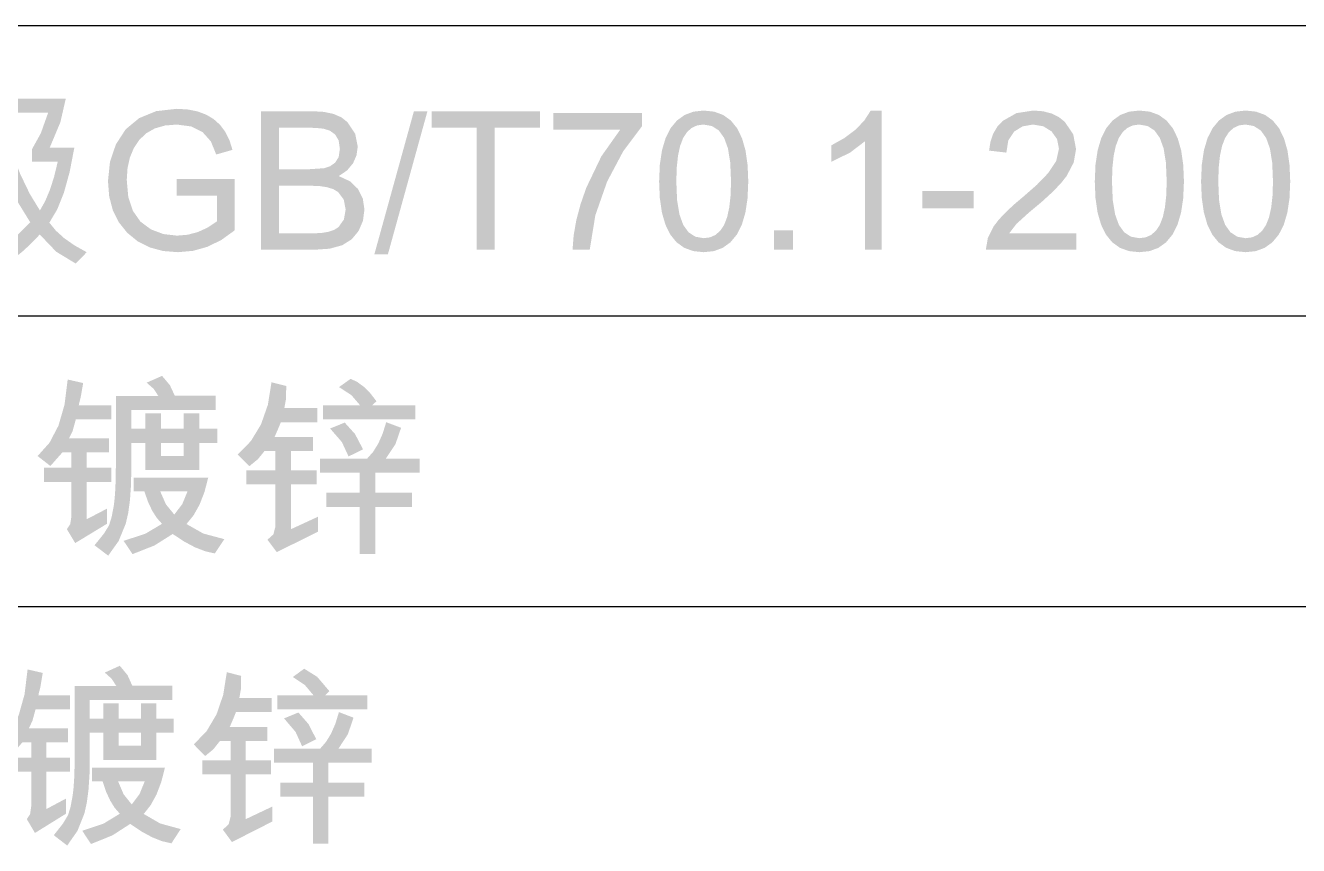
# Model space of a CAD drawing. Extents: x 3 to 592, y 5 to 207.
# Drawn here: x 427.9 to 444.13, y 105.71 to 116.17 of the extents above; entities that cross this region are included whole.
import ezdxf

# ---------------------------------------------------------------- set-up
doc = ezdxf.new("R2010")
doc.units = 0
doc.layers.get('0').update_dxf_attribs({"linetype": 'CONTINUOUS'})

msp = doc.modelspace()

# ---------------------------------------------------------------- hatches: boundary and pattern name
h = msp.add_hatch(color=7)
h.paths.add_polyline_path([(427.377508, 113.999332), (427.158822, 113.944452), (426.963338, 113.893085), (426.791109, 113.845233), (426.642186, 113.800894), (426.553992, 113.965708), (426.668197, 114.084977), (426.764418, 114.193084), (426.842657, 114.290029), (426.902911, 114.375812), (426.637226, 114.300847), (426.544621, 114.47007), (426.641549, 114.644021), (426.742094, 114.849237), (426.846153, 115.085769), (426.953623, 115.353668), (427.118988, 115.274293), (427.01759, 115.042274), (426.925029, 114.839866), (426.841253, 114.667121), (426.76621, 114.524089), (427.021974, 114.578108), (427.101004, 114.70909), (427.186236, 114.873559), (427.356561, 114.795287), (427.234416, 114.561391), (427.109479, 114.359069), (426.981856, 114.18827), (426.851648, 114.048941), (427.377508, 114.187848)])
h.paths.add_polyline_path([(428.686093, 113.278342), (428.544982, 113.133924), (428.297348, 113.28413), (428.086922, 113.503789), (427.96984, 113.382005), (427.860097, 113.281098), (427.757795, 113.200862), (427.663037, 113.14109), (427.536809, 113.298737), (427.756606, 113.449288), (427.965654, 113.659783), (427.7934, 113.939249), (427.687291, 114.180682), (427.676869, 113.988755), (427.660557, 113.817293), (427.633495, 113.666295), (427.595789, 113.53576), (427.51228, 113.332982), (427.433732, 113.205031), (427.379713, 113.14109), (427.204977, 113.256845), (427.309984, 113.396991), (427.391839, 113.547887), (427.448821, 113.714491), (427.480585, 113.901767), (427.488948, 114.011217), (427.494985, 114.141959), (427.498646, 114.293991), (427.499877, 114.467314), (427.499877, 115.057114), (427.298133, 115.057114), (427.298133, 115.23681), (428.418753, 115.23681), (428.349783, 114.935916), (428.214252, 114.612283), (428.527894, 114.612283), (428.468345, 114.302225), (428.395464, 114.039295), (428.309148, 113.823494), (428.209292, 113.654822), (428.293016, 113.552512), (428.400357, 113.455627), (428.531365, 113.36422)])
h.paths.add_polyline_path([(428.316227, 114.432587), (427.988805, 114.432587), (427.988805, 114.592991), (428.101253, 114.796734), (428.193858, 115.057114), (427.684535, 115.057114), (427.684535, 114.729141), (427.740759, 114.524916), (427.838324, 114.274388), (427.960211, 114.021449), (428.089127, 113.810265), (428.156702, 113.93099), (428.217146, 114.074917), (428.270356, 114.242099)])
h.paths.add_polyline_path([(427.377508, 113.593086), (426.652108, 113.33622), (426.558953, 113.506545), (426.802349, 113.587255), (427.019907, 113.659025), (427.211626, 113.721804), (427.377508, 113.775539)])
h = msp.add_hatch(color=7)
h.dxf.hatch_style = 2
h.paths.add_polyline_path([(430.570128, 113.555604), (430.401353, 113.434147), (430.22493, 113.34752), (430.040858, 113.295619), (429.849139, 113.278342), (429.658031, 113.293759), (429.486508, 113.340078), (429.334519, 113.417404), (429.202012, 113.525838), (429.09462, 113.660007), (429.017975, 113.814537), (428.972026, 113.989531), (428.956721, 114.185091), (428.981664, 114.427282), (429.057042, 114.652522), (429.181548, 114.844483), (429.353596, 114.987661), (429.570982, 115.076958), (429.832602, 115.106723), (429.972129, 115.098472), (430.097186, 115.073788), (430.207773, 115.032774), (430.303891, 114.975534), (430.38554, 114.901964), (430.45272, 114.811961), (430.50543, 114.705628), (430.54367, 114.583069), (430.336413, 114.524089), (430.268751, 114.690694), (430.162229, 114.81017), (430.016639, 114.882103), (429.832602, 114.906081), (429.684394, 114.893885), (429.555617, 114.857298), (429.446269, 114.79632), (429.356352, 114.710951), (429.286176, 114.605841), (429.23605, 114.485642), (429.205974, 114.350353), (429.195949, 114.199974), (429.215379, 113.983347), (429.27367, 113.806407), (429.370064, 113.668672), (429.504078, 113.569384), (429.663999, 113.50937), (429.837563, 113.489458), (429.971707, 113.500827), (430.101251, 113.534933), (430.226144, 113.591777), (430.346335, 113.671359), (430.346335, 113.999332), (429.832602, 113.999332), (429.832602, 114.210447), (430.570128, 114.210447)])
h = msp.add_hatch(color=7)
h.paths.add_polyline_path([(431.89884, 114.249032), (432.042156, 114.182335), (432.14413, 114.084219), (432.205178, 113.96178), (432.22571, 113.822392), (432.207176, 113.679765), (432.151847, 113.54954), (432.062413, 113.441778), (431.942386, 113.367088), (431.782533, 113.323197), (431.574725, 113.308659), (430.907755, 113.308659), (430.907755, 115.076407), (431.562047, 115.076407), (431.709032, 115.06763), (431.832556, 115.041335), (431.932722, 114.997574), (432.009634, 114.936398), (432.107612, 114.788397), (432.140272, 114.625512), (432.125114, 114.51396), (432.080189, 114.41109), (432.004604, 114.321379)])
h.paths.add_polyline_path([(431.138163, 114.336124), (431.516847, 114.336124), (431.711978, 114.349354), (431.78653, 114.3734), (431.851986, 114.419358), (431.897393, 114.491567), (431.91262, 114.595196), (431.897324, 114.704336), (431.851435, 114.780404), (431.784118, 114.82836), (431.704812, 114.853164), (431.607729, 114.863086), (431.487082, 114.866394), (431.138163, 114.866394)])
h.paths.add_polyline_path([(431.138163, 113.518672), (431.571969, 113.518672), (431.679663, 113.52365), (431.76958, 113.538654), (431.84172, 113.563786), (431.896084, 113.59915), (431.963814, 113.695474), (431.986483, 113.822392), (431.962229, 113.949723), (431.89002, 114.045634), (431.832039, 114.080765), (431.754835, 114.105923), (431.658406, 114.121056), (431.542755, 114.126111), (431.138163, 114.126111)])
h = msp.add_hatch(color=7)
h.dxf.hatch_style = 2
h.paths.add_polyline_path([(433.029264, 115.076407), (432.52435, 113.249679), (432.35182, 113.249679), (432.856733, 115.076407)])
h = msp.add_hatch(color=7)
h.dxf.hatch_style = 2
h.paths.add_polyline_path([(434.464093, 114.866394), (433.886971, 114.866394), (433.886971, 113.308659), (433.65546, 113.308659), (433.65546, 114.866394), (433.082747, 114.866394), (433.082747, 115.076407), (434.464093, 115.076407)])
h = msp.add_hatch(color=7)
h.paths.add_polyline_path([(436.550591, 115.084675), (436.683734, 115.070542), (436.799146, 115.028149), (436.89682, 114.957502), (436.976749, 114.858608), (437.038928, 114.731472), (437.083349, 114.576101), (437.110006, 114.392502), (437.118894, 114.180682), (437.109695, 113.966741), (437.0821, 113.782153), (437.036108, 113.626917), (436.971719, 113.501033), (436.89026, 113.403451), (436.792988, 113.333877), (436.679799, 113.292209), (436.550591, 113.278342), (436.417289, 113.292426), (436.301803, 113.334687), (436.20412, 113.405137), (436.124226, 113.503789), (436.062109, 113.630657), (436.017755, 113.785753), (435.991152, 113.96909), (435.982288, 114.180682), (435.991486, 114.394398), (436.019081, 114.579073), (436.065073, 114.734601), (436.129462, 114.860881), (436.210922, 114.958636), (436.308194, 115.028589), (436.421382, 115.070636)])
h.paths.add_polyline_path([(436.550591, 113.456936), (436.631318, 113.467487), (436.701555, 113.499173), (436.761353, 113.552047), (436.810764, 113.626159), (436.849194, 113.724353), (436.876772, 113.84947), (436.893395, 114.001563), (436.898959, 114.180682), (436.889106, 114.419565), (436.859823, 114.60181), (436.811385, 114.735824), (436.743516, 114.830565), (436.655597, 114.887133), (436.547835, 114.906081), (436.466806, 114.895246), (436.396526, 114.862811), (436.336995, 114.808878), (436.288212, 114.733551), (436.250273, 114.634452), (436.223238, 114.509206), (436.207054, 114.357915), (436.201672, 114.180682), (436.211318, 113.943797), (436.240808, 113.762309), (436.289246, 113.627537), (436.357114, 113.532453), (436.444344, 113.475677)])
h = msp.add_hatch(color=7)
h.dxf.hatch_style = 2
h.paths.add_polyline_path([(438.819441, 113.308659), (438.605018, 113.308659), (438.605018, 114.691658), (438.417398, 114.548962), (438.175621, 114.429831), (438.175621, 114.639844), (438.34574, 114.734929), (438.486507, 114.840762), (438.597921, 114.957344), (438.679983, 115.084675), (438.819441, 115.084675)])
h = msp.add_hatch(color=7)
h.dxf.hatch_style = 2
h.paths.add_polyline_path([(441.302246, 113.308659), (440.146899, 113.308659), (440.172531, 113.458728), (440.249425, 113.611276), (440.311954, 113.692615), (440.397013, 113.783669), (440.504603, 113.884438), (440.634725, 113.994922), (440.797884, 114.137825), (440.942854, 114.288169), (441.044829, 114.442371), (441.079004, 114.5974), (441.055509, 114.719495), (440.985298, 114.818438), (440.879326, 114.88417), (440.749377, 114.906081), (440.616603, 114.883481), (440.507394, 114.816233), (440.433876, 114.704612), (440.408726, 114.548342), (440.18824, 114.573698), (440.206938, 114.690392), (440.242328, 114.792462), (440.294358, 114.879959), (440.362975, 114.952934), (440.537435, 115.051671), (440.753236, 115.084675), (440.874684, 115.075597), (440.981921, 115.048432), (441.074999, 115.003284), (441.153969, 114.940256), (441.261387, 114.781506), (441.297285, 114.592991), (441.267106, 114.421563), (441.176569, 114.248481), (441.101225, 114.153922), (440.995908, 114.044738), (440.860619, 113.920982), (440.695358, 113.782704), (440.537711, 113.63994), (440.444555, 113.518672), (441.302246, 113.518672)])
h = msp.add_hatch(color=7)
h.paths.add_polyline_path([(442.104296, 115.084675), (442.23744, 115.070542), (442.352851, 115.028149), (442.450525, 114.957502), (442.530455, 114.858608), (442.592633, 114.731472), (442.637054, 114.576101), (442.663712, 114.392502), (442.672599, 114.180682), (442.663401, 113.966741), (442.635806, 113.782153), (442.589814, 113.626917), (442.525425, 113.501033), (442.443965, 113.403451), (442.346693, 113.333877), (442.233505, 113.292209), (442.104296, 113.278342), (441.970995, 113.292426), (441.855509, 113.334687), (441.757825, 113.405137), (441.677931, 113.503789), (441.615814, 113.630657), (441.571461, 113.785753), (441.544858, 113.96909), (441.535993, 114.180682), (441.545192, 114.394398), (441.572787, 114.579073), (441.618779, 114.734601), (441.683168, 114.860881), (441.764627, 114.958636), (441.861899, 115.028589), (441.975088, 115.070636)])
h.paths.add_polyline_path([(442.104296, 113.456936), (442.185024, 113.467487), (442.25526, 113.499173), (442.315059, 113.552047), (442.36447, 113.626159), (442.4029, 113.724353), (442.430478, 113.84947), (442.447101, 114.001563), (442.452664, 114.180682), (442.442811, 114.419565), (442.413528, 114.60181), (442.36509, 114.735824), (442.297222, 114.830565), (442.209303, 114.887133), (442.10154, 114.906081), (442.020512, 114.895246), (441.950232, 114.862811), (441.8907, 114.808878), (441.841918, 114.733551), (441.803979, 114.634452), (441.776943, 114.509206), (441.76076, 114.357915), (441.755377, 114.180682), (441.765023, 113.943797), (441.794513, 113.762309), (441.842951, 113.627537), (441.91082, 113.532453), (441.99805, 113.475677)])
h = msp.add_hatch(color=7)
h.paths.add_polyline_path([(443.459215, 115.084675), (443.592359, 115.070542), (443.70777, 115.028149), (443.805444, 114.957502), (443.885374, 114.858608), (443.947552, 114.731472), (443.991973, 114.576101), (444.018631, 114.392502), (444.027518, 114.180682), (444.01832, 113.966741), (443.990725, 113.782153), (443.944733, 113.626917), (443.880344, 113.501033), (443.798884, 113.403451), (443.701612, 113.333877), (443.588424, 113.292209), (443.459215, 113.278342), (443.325914, 113.292426), (443.210428, 113.334687), (443.112744, 113.405137), (443.03285, 113.503789), (442.970733, 113.630657), (442.92638, 113.785753), (442.899777, 113.96909), (442.890912, 114.180682), (442.900111, 114.394398), (442.927706, 114.579073), (442.973698, 114.734601), (443.038087, 114.860881), (443.119546, 114.958636), (443.216818, 115.028589), (443.330007, 115.070636)])
h.paths.add_polyline_path([(443.459215, 113.456936), (443.539942, 113.467487), (443.610179, 113.499173), (443.669978, 113.552047), (443.719389, 113.626159), (443.757819, 113.724353), (443.785397, 113.84947), (443.802019, 114.001563), (443.807583, 114.180682), (443.79773, 114.419565), (443.768447, 114.60181), (443.720009, 114.735824), (443.652141, 114.830565), (443.564222, 114.887133), (443.456459, 114.906081), (443.375431, 114.895246), (443.305151, 114.862811), (443.245619, 114.808878), (443.196837, 114.733551), (443.158898, 114.634452), (443.131862, 114.509206), (443.115679, 114.357915), (443.110296, 114.180682), (443.119942, 113.943797), (443.149432, 113.762309), (443.19787, 113.627537), (443.265739, 113.532453), (443.352969, 113.475677)])
h = msp.add_hatch(color=7)
h.dxf.hatch_style = 2
h.paths.add_polyline_path([(435.763975, 114.884584), (435.524196, 114.564948), (435.319144, 114.177926), (435.169489, 113.750114), (435.097556, 113.308659), (434.878723, 113.308659), (434.892779, 113.493265), (434.926679, 113.686655), (434.980422, 113.888934), (435.05401, 114.100204), (435.246108, 114.501213), (435.487816, 114.842691), (434.634535, 114.842691), (434.634535, 115.052153), (435.763975, 115.052153)])
h = msp.add_hatch(color=7)
h.dxf.hatch_style = 2
h.paths.add_polyline_path([(439.993561, 113.839479), (439.338717, 113.839479), (439.338717, 114.05721), (439.993561, 114.05721)])
h = msp.add_hatch(color=7)
h.dxf.hatch_style = 2
h.paths.add_polyline_path([(437.688882, 113.308659), (437.444694, 113.308659), (437.444694, 113.555604), (437.688882, 113.555604)])
h = msp.add_hatch(color=7)
h.paths.add_polyline_path([(430.348656, 110.846623), (430.120453, 110.846623), (430.120453, 110.50046), (429.433088, 110.50046), (429.433088, 110.846623), (429.254494, 110.846623), (429.254494, 110.523611), (429.250058, 110.30626), (429.236786, 110.116401), (429.214729, 109.954033), (429.183938, 109.819158), (429.092643, 109.595709), (428.959594, 109.409054), (428.784859, 109.540794), (428.905988, 109.691276), (428.970067, 109.795456), (429.002726, 109.899566), (429.031252, 110.049566), (429.042509, 110.146502), (429.050613, 110.265298), (429.055514, 110.405901), (429.057159, 110.568259), (429.057159, 111.444692), (429.599004, 111.444692), (429.538577, 111.5364), (429.449624, 111.614466), (429.645857, 111.701558), (429.74604, 111.582495), (429.809017, 111.446896), (430.330466, 111.446896), (430.330466, 111.266098), (429.254494, 111.266098), (429.254494, 111.027422), (429.433088, 111.027422), (429.433088, 111.224206), (429.630974, 111.224206), (429.630974, 111.027422), (429.923118, 111.027422), (429.923118, 111.224206), (430.120453, 111.224206), (430.120453, 111.027422), (430.348656, 111.027422)])
h.paths.add_polyline_path([(429.923118, 110.681258), (429.923118, 110.846623), (429.630974, 110.846623), (429.630974, 110.681258)])
h.paths.add_polyline_path([(428.997628, 110.349978), (428.686191, 110.349978), (428.686191, 109.873728), (428.943057, 110.007673), (428.943057, 109.814748), (428.539017, 109.569457), (428.432632, 109.745846), (428.475558, 109.809787), (428.489958, 109.908455), (428.489958, 110.349978), (428.14159, 110.349978), (428.14159, 110.530777), (428.489958, 110.530777), (428.489958, 110.725907), (428.375857, 110.725907), (428.222619, 110.552274), (428.059459, 110.679054), (428.211491, 110.848862), (428.32611, 111.068074), (428.403314, 111.336688), (428.443105, 111.654705), (428.64044, 111.610056), (428.607919, 111.423745), (428.589591, 111.354568), (428.583665, 111.325078), (428.997628, 111.325078), (428.997628, 111.145933), (428.546734, 111.145933), (428.50615, 110.99993), (428.460193, 110.905603), (428.970067, 110.905603), (428.970067, 110.725907), (428.686191, 110.725907), (428.686191, 110.530777), (428.997628, 110.530777)])
h.paths.add_polyline_path([(430.440158, 109.619067), (430.31834, 109.437166), (430.196779, 109.464451), (430.066848, 109.514887), (429.928441, 109.588474), (429.781456, 109.685212), (429.549463, 109.538796), (429.269928, 109.428346), (429.155826, 109.597569), (429.433088, 109.688382), (429.645857, 109.814748), (429.579401, 109.889171), (429.519766, 109.982662), (429.466953, 110.095274), (429.420961, 110.227057), (429.283708, 110.227057), (429.283708, 110.403997), (430.234555, 110.403997), (430.186272, 110.219099), (430.124036, 110.058799), (430.047744, 109.923096), (429.957294, 109.811992), (430.172267, 109.690518)])
h.paths.add_polyline_path([(429.969971, 110.227057), (429.623257, 110.227057), (429.695191, 110.063346), (429.801851, 109.932708), (429.903895, 110.066653)])
h = msp.add_hatch(color=7)
h.paths.add_polyline_path([(432.874584, 111.145933), (431.699393, 111.145933), (431.699393, 111.325078), (432.171785, 111.325078), (432.05975, 111.455303), (431.90224, 111.558242), (432.050517, 111.664075), (432.136817, 111.622002), (432.220429, 111.56024), (432.301355, 111.478738), (432.379593, 111.377443), (432.322266, 111.325078), (432.874584, 111.325078)])
h.paths.add_polyline_path([(431.635452, 109.715529), (431.10849, 109.453702), (430.989428, 109.611901), (431.065358, 109.680183), (431.090851, 109.77947), (431.090851, 110.316354), (430.722088, 110.316354), (430.722088, 110.495499), (431.090851, 110.495499), (431.090851, 110.742995), (430.952496, 110.742995), (430.867334, 110.63847), (430.75902, 110.550069), (430.610743, 110.698346), (430.779087, 110.870635), (430.907021, 111.081579), (430.99444, 111.331176), (431.041242, 111.619427), (431.228655, 111.572574), (431.226933, 111.412997), (431.204953, 111.291454), (431.624979, 111.291454), (431.624979, 111.110655), (431.160305, 111.110655), (431.126749, 111.028042), (431.080378, 110.922691), (431.568204, 110.922691), (431.568204, 110.742995), (431.288186, 110.742995), (431.288186, 110.495499), (431.617262, 110.495499), (431.617262, 110.316354), (431.288186, 110.316354), (431.288186, 109.745846), (431.635452, 109.90625)])
h.paths.add_polyline_path([(432.929154, 110.466836), (432.36471, 110.466836), (432.36471, 110.212174), (432.832692, 110.212174), (432.832692, 110.031376), (432.36471, 110.031376), (432.36471, 109.431102), (432.166824, 109.431102), (432.166824, 110.031376), (431.739081, 110.031376), (431.739081, 110.212174), (432.166824, 110.212174), (432.166824, 110.466836), (431.658052, 110.466836), (431.658052, 110.646532), (432.26053, 110.646532), (432.336805, 110.732926), (432.402744, 110.839113), (432.458348, 110.96504), (432.503616, 111.110655), (432.693234, 111.039548), (432.620543, 110.828984), (432.498655, 110.646532), (432.929154, 110.646532)])
h.paths.add_polyline_path([(432.208165, 110.764492), (432.023508, 110.674093), (431.938069, 110.857716), (431.788139, 111.030178), (431.974449, 111.105694), (432.10557, 110.960105)])
h = msp.add_hatch(color=7)
h.paths.add_polyline_path([(429.794504, 107.149865), (429.571813, 107.149865), (429.571813, 106.803702), (428.89933, 106.803702), (428.89933, 107.149865), (428.725146, 107.149865), (428.725146, 106.826853), (428.720814, 106.609501), (428.707852, 106.419642), (428.686311, 106.257275), (428.656244, 106.122399), (428.567016, 105.898951), (428.436861, 105.712295), (428.265984, 105.844036), (428.384082, 105.994518), (428.446782, 106.098697), (428.479097, 106.202808), (428.506865, 106.352807), (428.517803, 106.449744), (428.525744, 106.568539), (428.530584, 106.709142), (428.532221, 106.871501), (428.532221, 107.747933), (429.061939, 107.747933), (429.002959, 107.839642), (428.915867, 107.917708), (429.10769, 108.0048), (429.20553, 107.885737), (429.266991, 107.750138), (429.776865, 107.750138), (429.776865, 107.56934), (428.725146, 107.56934), (428.725146, 107.330663), (428.89933, 107.330663), (428.89933, 107.527447), (429.092807, 107.527447), (429.092807, 107.330663), (429.378888, 107.330663), (429.378888, 107.527447), (429.571813, 107.527447), (429.571813, 107.330663), (429.794504, 107.330663)])
h.paths.add_polyline_path([(429.378888, 106.9845), (429.378888, 107.149865), (429.092807, 107.149865), (429.092807, 106.9845)])
h.paths.add_polyline_path([(428.473792, 106.65322), (428.169521, 106.65322), (428.169521, 106.17697), (428.420875, 106.310915), (428.420875, 106.11799), (428.025654, 105.872699), (427.922026, 106.049088), (427.963711, 106.113029), (427.977698, 106.211696), (427.977698, 106.65322), (427.637047, 106.65322), (427.637047, 106.834018), (427.977698, 106.834018), (427.977698, 107.029149), (427.866353, 107.029149), (427.716422, 106.855516), (427.557121, 106.982295), (427.70576, 107.152104), (427.817708, 107.371315), (427.89307, 107.63993), (427.931947, 107.957946), (428.124873, 107.913298), (428.093453, 107.726987), (428.075608, 107.65781), (428.069751, 107.62832), (428.473792, 107.62832), (428.473792, 107.449175), (428.033371, 107.449175), (427.993684, 107.303171), (427.949035, 107.208845), (428.446782, 107.208845), (428.446782, 107.029149), (428.169521, 107.029149), (428.169521, 106.834018), (428.473792, 106.834018)])
h.paths.add_polyline_path([(429.883801, 105.922308), (429.765289, 105.740407), (429.646313, 105.767692), (429.519172, 105.818129), (429.383762, 105.891716), (429.239981, 105.988454), (429.013363, 105.842038), (428.740029, 105.731588), (428.628684, 105.900811), (428.899813, 105.991624), (429.10769, 106.11799), (429.042784, 106.192412), (428.984493, 106.285904), (428.932817, 106.398515), (428.887755, 106.530299), (428.753258, 106.530299), (428.753258, 106.707239), (429.683158, 106.707239), (429.635823, 106.522341), (429.574845, 106.36204), (429.500224, 106.226338), (429.41196, 106.115234), (429.622042, 105.99376)])
h.paths.add_polyline_path([(429.424638, 106.530299), (429.085641, 106.530299), (429.155576, 106.366588), (429.259825, 106.23595), (429.359595, 106.369895)])
h = msp.add_hatch(color=7)
h.paths.add_polyline_path([(432.263473, 107.449175), (431.11474, 107.449175), (431.11474, 107.62832), (431.576659, 107.62832), (431.466829, 107.758544), (431.313178, 107.861484), (431.457596, 107.967317), (431.623925, 107.863482), (431.779506, 107.680685), (431.723833, 107.62832), (432.263473, 107.62832)])
h.paths.add_polyline_path([(431.051902, 106.018771), (430.537067, 105.756944), (430.42076, 105.915143), (430.495174, 105.983424), (430.519979, 106.082712), (430.519979, 106.619596), (430.159484, 106.619596), (430.159484, 106.798741), (430.519979, 106.798741), (430.519979, 107.046236), (430.38438, 107.046236), (430.301422, 106.941712), (430.195313, 106.853311), (430.050895, 107.001588), (430.215441, 107.173877), (430.340352, 107.38482), (430.425678, 107.634417), (430.471472, 107.922669), (430.654476, 107.875815), (430.652822, 107.716238), (430.631324, 107.594695), (431.04198, 107.594695), (431.04198, 107.413897), (430.587778, 107.413897), (430.55505, 107.331283), (430.509506, 107.225932), (430.986307, 107.225932), (430.986307, 107.046236), (430.712904, 107.046236), (430.712904, 106.798741), (431.034814, 106.798741), (431.034814, 106.619596), (430.712904, 106.619596), (430.712904, 106.049088), (431.051902, 106.209491)])
h.paths.add_polyline_path([(432.31639, 106.770077), (431.765174, 106.770077), (431.765174, 106.515416), (432.222683, 106.515416), (432.222683, 106.334617), (431.765174, 106.334617), (431.765174, 105.734344), (431.571698, 105.734344), (431.571698, 106.334617), (431.153325, 106.334617), (431.153325, 106.515416), (431.571698, 106.515416), (431.571698, 106.770077), (431.07395, 106.770077), (431.07395, 106.949774), (431.663199, 106.949774), (431.737605, 107.036168), (431.802037, 107.142354), (431.856443, 107.268281), (431.900773, 107.413897), (432.086533, 107.34279), (432.014944, 107.132226), (431.895812, 106.949774), (432.31639, 106.949774)])
h.paths.add_polyline_path([(431.611936, 107.067734), (431.431689, 106.977334), (431.348111, 107.160958), (431.201281, 107.333419), (431.383733, 107.408936), (431.511477, 107.263346)])

# ---------------------------------------------------------------- linework, layer by layer
at = {"color": 7}
for points in [[(302.115348, 116.169722), (473.988681, 116.169722)], [(302.115348, 112.465556), (473.988681, 112.465556)], [(302.115348, 108.761389), (473.988681, 108.761389)]]:
    msp.add_lwpolyline(points, dxfattribs=at)

doc.saveas('drawing.dxf')
